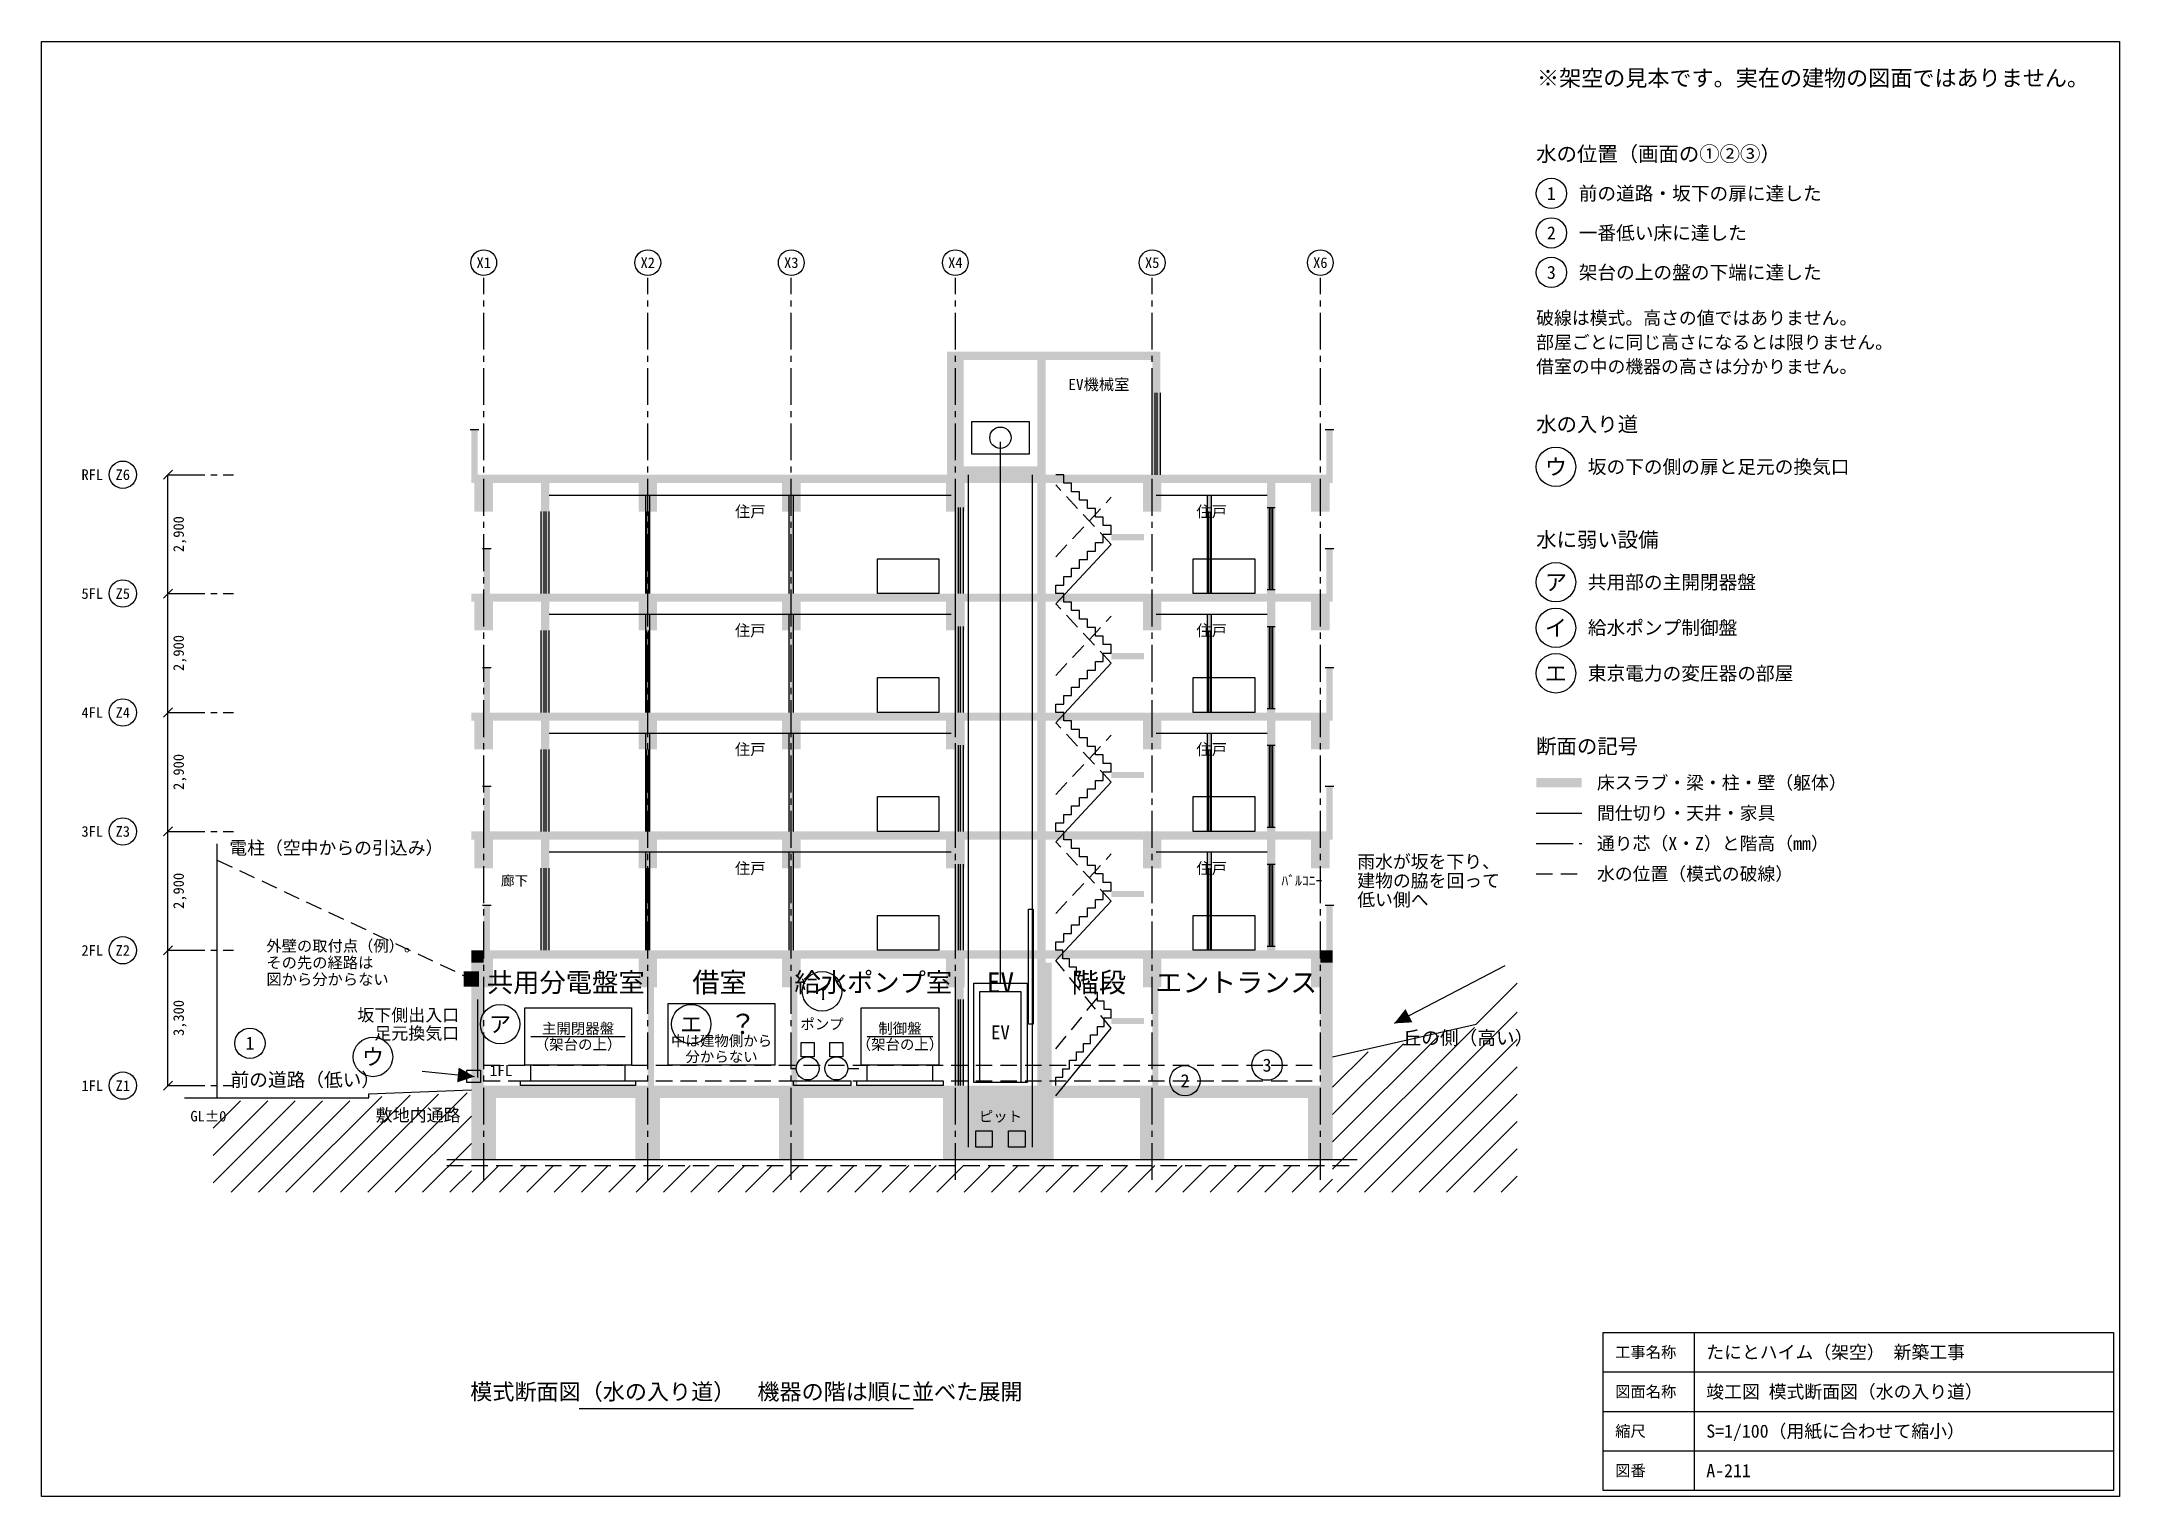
# Model space of a CAD drawing. Header units: millimetres. Extents: x 593 to 51259, y -36074 to -593.
import ezdxf
from ezdxf.enums import TextEntityAlignment as Align

# ---------------------------------------------------------------- set-up
doc = ezdxf.new("R2010")
doc.units = ezdxf.units.MM
doc.linetypes.add('CENTER', pattern=[1350, 900, -150, 150, -150])
doc.linetypes.add('DASHED', pattern=[600, 400, -200])
for name, color, linetype in [('図枠', 7, 'CONTINUOUS'), ('地盤', 8, 'CONTINUOUS'), ('壁', 7, 'CONTINUOUS'), ('寸法', 5, 'CONTINUOUS'), ('建具', 7, 'CONTINUOUS'), ('引込', 5, 'DASHED'), ('文字', 7, 'CONTINUOUS'), ('水の位置', 4, 'DASHED'), ('水の入り道', 4, 'CONTINUOUS'), ('破線', 8, 'DASHED'), ('細線', 8, 'CONTINUOUS'), ('設備', 8, 'CONTINUOUS'), ('通り芯', 1, 'CENTER'), ('道路', 8, 'CONTINUOUS'), ('階段EV', 8, 'CONTINUOUS')]:
    doc.layers.add(name, color=color, linetype=linetype)
doc.styles.add('JP', font='msgothic.ttc')

msp = doc.modelspace()

# ---------------------------------------------------------------- linework, layer by layer
at = {"layer": '図枠'}
for p, q in [((40888.89, -32074.07), (40888.89, -35925.93)), ((38666.67, -33037.04), (51111.11, -33037.04)), ((13703.7, -33925.93), (21851.85, -33925.93)), ((38666.67, -34000), (51111.11, -34000)), ((38666.67, -34962.96), (51111.11, -34962.96))]:
    msp.add_line(p, q, dxfattribs=at)
for points in [[(592.59, -592.59), (51259.26, -592.59), (51259.26, -36074.07), (592.59, -36074.07)], [(38666.67, -32074.07), (51111.11, -32074.07), (51111.11, -35925.93), (38666.67, -35925.93)]]:
    msp.add_lwpolyline(points, close=True, dxfattribs=at)
for centre, radius in [((11374.07, -5985.19), 314.81), ((15374.07, -5985.19), 314.81), ((18874.07, -5985.19), 314.81), ((22874.07, -5985.19), 314.81), ((27674.07, -5985.19), 314.81), ((31774.07, -5985.19), 314.81), ((37518.52, -10962.96), 481.48), ((2574.07, -11155.56), 333.33), ((37518.52, -13777.78), 481.48), ((2574.07, -14055.56), 333.33), ((37518.52, -14888.89), 481.48), ((37518.52, -16000), 481.48), ((2574.07, -16955.56), 333.33), ((2574.07, -19855.56), 333.33), ((2574.07, -22755.56), 333.33), ((19624.07, -23755.56), 481.48), ((11774.07, -24555.56), 481.48), ((16433.33, -24555.56), 481.48), ((8674.07, -25355.56), 481.48), ((2574.07, -26055.56), 333.33)]:
    msp.add_circle(centre, radius, dxfattribs=at)
msp.add_solid([(10888.89, -23270.37), (11259.26, -23270.37), (10888.89, -23640.74), (11259.26, -23640.74)], dxfattribs=at)
at = {"layer": '地盤'}
for p, q in [((32181.48, -28655.56), (36574.07, -24262.96)), ((32074.07, -28096.3), (35530.86, -24639.51)), ((32074.07, -27429.63), (34666.67, -24837.04)), ((32074.07, -26762.96), (33802.47, -25034.57)), ((32074.07, -26096.3), (32938.27, -25232.1)), ((32848.15, -28655.56), (36574.07, -24929.63)), ((33514.81, -28655.56), (36574.07, -25596.3)), ((6548.15, -28655.56), (8886.57, -26317.13)), ((7214.81, -28655.56), (9581.02, -26289.35)), ((7881.48, -28655.56), (10275.46, -26261.57)), ((8548.15, -28655.56), (10969.91, -26233.8)), ((34181.48, -28655.56), (36574.07, -26262.96)), ((4774.07, -27096.3), (5440.74, -26429.63)), ((4774.07, -27762.96), (6107.41, -26429.63)), ((4774.07, -28429.63), (6774.07, -26429.63)), ((5214.81, -28655.56), (7440.74, -26429.63)), ((5881.48, -28655.56), (8107.41, -26429.63)), ((9214.81, -28655.56), (11074.07, -26796.3)), ((34848.15, -28655.56), (36574.07, -26929.63)), ((9881.48, -28655.56), (11074.07, -27462.96)), ((35514.81, -28655.56), (36574.07, -27596.3)), ((10548.15, -28655.56), (11074.07, -28129.63)), ((11090.74, -28655.56), (11740.74, -28005.56)), ((11757.41, -28655.56), (12407.41, -28005.56)), ((12424.07, -28655.56), (13074.07, -28005.56)), ((13090.74, -28655.56), (13740.74, -28005.56)), ((13757.41, -28655.56), (14407.41, -28005.56)), ((14424.07, -28655.56), (15074.07, -28005.56)), ((15090.74, -28655.56), (15740.74, -28005.56)), ((15757.41, -28655.56), (16407.41, -28005.56)), ((16424.07, -28655.56), (17074.07, -28005.56)), ((17090.74, -28655.56), (17740.74, -28005.56)), ((17757.41, -28655.56), (18407.41, -28005.56)), ((18424.07, -28655.56), (19074.07, -28005.56)), ((19090.74, -28655.56), (19740.74, -28005.56)), ((19757.41, -28655.56), (20407.41, -28005.56)), ((20424.07, -28655.56), (21074.07, -28005.56)), ((21090.74, -28655.56), (21740.74, -28005.56)), ((21757.41, -28655.56), (22407.41, -28005.56)), ((22424.07, -28655.56), (23074.07, -28005.56)), ((23090.74, -28655.56), (23740.74, -28005.56)), ((23757.41, -28655.56), (24407.41, -28005.56)), ((24424.07, -28655.56), (25074.07, -28005.56)), ((25090.74, -28655.56), (25740.74, -28005.56)), ((25757.41, -28655.56), (26407.41, -28005.56)), ((26424.07, -28655.56), (27074.07, -28005.56)), ((27090.74, -28655.56), (27740.74, -28005.56)), ((27757.41, -28655.56), (28407.41, -28005.56)), ((28424.07, -28655.56), (29074.07, -28005.56)), ((29090.74, -28655.56), (29740.74, -28005.56)), ((29757.41, -28655.56), (30407.41, -28005.56)), ((30424.07, -28655.56), (31074.07, -28005.56)), ((31090.74, -28655.56), (31740.74, -28005.56)), ((31757.41, -28655.56), (32074.07, -28338.89)), ((36181.48, -28655.56), (36574.07, -28262.96))]:
    msp.add_line(p, q, dxfattribs=at)
at = {"layer": '壁'}
for points in [[(22674.07, -8155.56), (22874.07, -8155.56), (22674.07, -11155.56), (22874.07, -11155.56)], [(22674.07, -8155.56), (27874.07, -8155.56), (22674.07, -8355.56), (27874.07, -8355.56)], [(22874.07, -8355.56), (23074.07, -8355.56), (22874.07, -27555.56), (23074.07, -27555.56)], [(24874.07, -8355.56), (25074.07, -8355.56), (24874.07, -27555.56), (25074.07, -27555.56)], [(27674.07, -8155.56), (27874.07, -8155.56), (27674.07, -11155.56), (27874.07, -11155.56)], [(27674.07, -9155.56), (27874.07, -9155.56), (27674.07, -11155.56), (27874.07, -11155.56)], [(11074.07, -10055.56), (11224.07, -10055.56), (11074.07, -11155.56), (11224.07, -11155.56)], [(31924.07, -10055.56), (32074.07, -10055.56), (31924.07, -11155.56), (32074.07, -11155.56)], [(22874.07, -10955.56), (25074.07, -10955.56), (22874.07, -11155.56), (25074.07, -11155.56)], [(11074.07, -11155.56), (32074.07, -11155.56), (11074.07, -11355.56), (32074.07, -11355.56)], [(11149.07, -11355.56), (11599.07, -11355.56), (11149.07, -12055.56), (11599.07, -12055.56)], [(12774.07, -11355.56), (12974.07, -11355.56), (12774.07, -14055.56), (12974.07, -14055.56)], [(15149.07, -11355.56), (15599.07, -11355.56), (15149.07, -12055.56), (15599.07, -12055.56)], [(18649.07, -11355.56), (19099.07, -11355.56), (18649.07, -12055.56), (19099.07, -12055.56)], [(22649.07, -11355.56), (23099.07, -11355.56), (22649.07, -12055.56), (23099.07, -12055.56)], [(27449.07, -11355.56), (27899.07, -11355.56), (27449.07, -12055.56), (27899.07, -12055.56)], [(30474.07, -11355.56), (30674.07, -11355.56), (30474.07, -14055.56), (30674.07, -14055.56)], [(31549.07, -11355.56), (31999.07, -11355.56), (31549.07, -12055.56), (31999.07, -12055.56)], [(12774.07, -12055.56), (12974.07, -12055.56), (12774.07, -14055.56), (12974.07, -14055.56)], [(15324.07, -11655.56), (15424.07, -11655.56), (15324.07, -14055.56), (15424.07, -14055.56)], [(15324.07, -12055.56), (15424.07, -12055.56), (15324.07, -14055.56), (15424.07, -14055.56)], [(18824.07, -11655.56), (18924.07, -11655.56), (18824.07, -14055.56), (18924.07, -14055.56)], [(22874.07, -11955.56), (23074.07, -11955.56), (22874.07, -14055.56), (23074.07, -14055.56)], [(29024.07, -11655.56), (29124.07, -11655.56), (29024.07, -14055.56), (29124.07, -14055.56)], [(29024.07, -12055.56), (29124.07, -12055.56), (29024.07, -14055.56), (29124.07, -14055.56)], [(30474.07, -11955.56), (30674.07, -11955.56), (30474.07, -13955.56), (30674.07, -13955.56)], [(26674.07, -12605.56), (27474.07, -12605.56), (26674.07, -12755.56), (27474.07, -12755.56)], [(11374.07, -12955.56), (11524.07, -12955.56), (11374.07, -14055.56), (11524.07, -14055.56)], [(31924.07, -12955.56), (32074.07, -12955.56), (31924.07, -14055.56), (32074.07, -14055.56)], [(11074.07, -14055.56), (32074.07, -14055.56), (11074.07, -14255.56), (32074.07, -14255.56)], [(11149.07, -14255.56), (11599.07, -14255.56), (11149.07, -14955.56), (11599.07, -14955.56)], [(12774.07, -14255.56), (12974.07, -14255.56), (12774.07, -16955.56), (12974.07, -16955.56)], [(15149.07, -14255.56), (15599.07, -14255.56), (15149.07, -14955.56), (15599.07, -14955.56)], [(15324.07, -14555.56), (15424.07, -14555.56), (15324.07, -16955.56), (15424.07, -16955.56)], [(18649.07, -14255.56), (19099.07, -14255.56), (18649.07, -14955.56), (19099.07, -14955.56)], [(18824.07, -14555.56), (18924.07, -14555.56), (18824.07, -16955.56), (18924.07, -16955.56)], [(22649.07, -14255.56), (23099.07, -14255.56), (22649.07, -14955.56), (23099.07, -14955.56)], [(27449.07, -14255.56), (27899.07, -14255.56), (27449.07, -14955.56), (27899.07, -14955.56)], [(29024.07, -14555.56), (29124.07, -14555.56), (29024.07, -16955.56), (29124.07, -16955.56)], [(30474.07, -14255.56), (30674.07, -14255.56), (30474.07, -16955.56), (30674.07, -16955.56)], [(31549.07, -14255.56), (31999.07, -14255.56), (31549.07, -14955.56), (31999.07, -14955.56)], [(12774.07, -14955.56), (12974.07, -14955.56), (12774.07, -16955.56), (12974.07, -16955.56)], [(15324.07, -14955.56), (15424.07, -14955.56), (15324.07, -16955.56), (15424.07, -16955.56)], [(22874.07, -14855.56), (23074.07, -14855.56), (22874.07, -16955.56), (23074.07, -16955.56)], [(29024.07, -14955.56), (29124.07, -14955.56), (29024.07, -16955.56), (29124.07, -16955.56)], [(30474.07, -14855.56), (30674.07, -14855.56), (30474.07, -16855.56), (30674.07, -16855.56)], [(26674.07, -15505.56), (27474.07, -15505.56), (26674.07, -15655.56), (27474.07, -15655.56)], [(11374.07, -15855.56), (11524.07, -15855.56), (11374.07, -16955.56), (11524.07, -16955.56)], [(31924.07, -15855.56), (32074.07, -15855.56), (31924.07, -16955.56), (32074.07, -16955.56)], [(11074.07, -16955.56), (32074.07, -16955.56), (11074.07, -17155.56), (32074.07, -17155.56)], [(11149.07, -17155.56), (11599.07, -17155.56), (11149.07, -17855.56), (11599.07, -17855.56)], [(12774.07, -17155.56), (12974.07, -17155.56), (12774.07, -19855.56), (12974.07, -19855.56)], [(15149.07, -17155.56), (15599.07, -17155.56), (15149.07, -17855.56), (15599.07, -17855.56)], [(18649.07, -17155.56), (19099.07, -17155.56), (18649.07, -17855.56), (19099.07, -17855.56)], [(22649.07, -17155.56), (23099.07, -17155.56), (22649.07, -17855.56), (23099.07, -17855.56)], [(27449.07, -17155.56), (27899.07, -17155.56), (27449.07, -17855.56), (27899.07, -17855.56)], [(30474.07, -17155.56), (30674.07, -17155.56), (30474.07, -19855.56), (30674.07, -19855.56)], [(31549.07, -17155.56), (31999.07, -17155.56), (31549.07, -17855.56), (31999.07, -17855.56)], [(15324.07, -17455.56), (15424.07, -17455.56), (15324.07, -19855.56), (15424.07, -19855.56)], [(18824.07, -17455.56), (18924.07, -17455.56), (18824.07, -19855.56), (18924.07, -19855.56)], [(29024.07, -17455.56), (29124.07, -17455.56), (29024.07, -19855.56), (29124.07, -19855.56)], [(12774.07, -17855.56), (12974.07, -17855.56), (12774.07, -19855.56), (12974.07, -19855.56)], [(15324.07, -17855.56), (15424.07, -17855.56), (15324.07, -19855.56), (15424.07, -19855.56)], [(22874.07, -17755.56), (23074.07, -17755.56), (22874.07, -19855.56), (23074.07, -19855.56)], [(29024.07, -17855.56), (29124.07, -17855.56), (29024.07, -19855.56), (29124.07, -19855.56)], [(30474.07, -17755.56), (30674.07, -17755.56), (30474.07, -19755.56), (30674.07, -19755.56)], [(26674.07, -18405.56), (27474.07, -18405.56), (26674.07, -18555.56), (27474.07, -18555.56)], [(37037.04, -18555.56), (38148.15, -18555.56), (37037.04, -18777.78), (38148.15, -18777.78)], [(11374.07, -18755.56), (11524.07, -18755.56), (11374.07, -19855.56), (11524.07, -19855.56)], [(31924.07, -18755.56), (32074.07, -18755.56), (31924.07, -19855.56), (32074.07, -19855.56)], [(11074.07, -19855.56), (32074.07, -19855.56), (11074.07, -20055.56), (32074.07, -20055.56)], [(11149.07, -20055.56), (11599.07, -20055.56), (11149.07, -20755.56), (11599.07, -20755.56)], [(12774.07, -20055.56), (12974.07, -20055.56), (12774.07, -22755.56), (12974.07, -22755.56)], [(15149.07, -20055.56), (15599.07, -20055.56), (15149.07, -20755.56), (15599.07, -20755.56)], [(18649.07, -20055.56), (19099.07, -20055.56), (18649.07, -20755.56), (19099.07, -20755.56)], [(22649.07, -20055.56), (23099.07, -20055.56), (22649.07, -20755.56), (23099.07, -20755.56)], [(27449.07, -20055.56), (27899.07, -20055.56), (27449.07, -20755.56), (27899.07, -20755.56)], [(30474.07, -20055.56), (30674.07, -20055.56), (30474.07, -22755.56), (30674.07, -22755.56)], [(31549.07, -20055.56), (31999.07, -20055.56), (31549.07, -20755.56), (31999.07, -20755.56)], [(12774.07, -20755.56), (12974.07, -20755.56), (12774.07, -22755.56), (12974.07, -22755.56)], [(15324.07, -20355.56), (15424.07, -20355.56), (15324.07, -22755.56), (15424.07, -22755.56)], [(15324.07, -20755.56), (15424.07, -20755.56), (15324.07, -22755.56), (15424.07, -22755.56)], [(18824.07, -20355.56), (18924.07, -20355.56), (18824.07, -22755.56), (18924.07, -22755.56)], [(22874.07, -20655.56), (23074.07, -20655.56), (22874.07, -22755.56), (23074.07, -22755.56)], [(29024.07, -20355.56), (29124.07, -20355.56), (29024.07, -22755.56), (29124.07, -22755.56)], [(29024.07, -20755.56), (29124.07, -20755.56), (29024.07, -22755.56), (29124.07, -22755.56)], [(30474.07, -20655.56), (30674.07, -20655.56), (30474.07, -22655.56), (30674.07, -22655.56)], [(11374.07, -21655.56), (11524.07, -21655.56), (11374.07, -22755.56), (11524.07, -22755.56)], [(26674.07, -21305.56), (27474.07, -21305.56), (26674.07, -21455.56), (27474.07, -21455.56)], [(31924.07, -21655.56), (32074.07, -21655.56), (31924.07, -22755.56), (32074.07, -22755.56)], [(11074.07, -22755.56), (11374.07, -22755.56), (11074.07, -26055.56), (11374.07, -26055.56)], [(11074.07, -22755.56), (11374.07, -22755.56), (11074.07, -23055.56), (11374.07, -23055.56)], [(11074.07, -22755.56), (32074.07, -22755.56), (11074.07, -22955.56), (32074.07, -22955.56)], [(31774.07, -22755.56), (32074.07, -22755.56), (31774.07, -26055.56), (32074.07, -26055.56)], [(31774.07, -22755.56), (32074.07, -22755.56), (31774.07, -23055.56), (32074.07, -23055.56)], [(11149.07, -22955.56), (11599.07, -22955.56), (11149.07, -23655.56), (11599.07, -23655.56)], [(15149.07, -22955.56), (15599.07, -22955.56), (15149.07, -23655.56), (15599.07, -23655.56)], [(15374.07, -23055.56), (15524.07, -23055.56), (15374.07, -26055.56), (15524.07, -26055.56)], [(18649.07, -22955.56), (19099.07, -22955.56), (18649.07, -23655.56), (19099.07, -23655.56)], [(18874.07, -23055.56), (19024.07, -23055.56), (18874.07, -26055.56), (19024.07, -26055.56)], [(22649.07, -22955.56), (23099.07, -22955.56), (22649.07, -23655.56), (23099.07, -23655.56)], [(22874.07, -23055.56), (23024.07, -23055.56), (22874.07, -26055.56), (23024.07, -26055.56)], [(25074.07, -23055.56), (25224.07, -23055.56), (25074.07, -26055.56), (25224.07, -26055.56)], [(27449.07, -22955.56), (27899.07, -22955.56), (27449.07, -23655.56), (27899.07, -23655.56)], [(27674.07, -23055.56), (27824.07, -23055.56), (27674.07, -26055.56), (27824.07, -26055.56)], [(31549.07, -22955.56), (31999.07, -22955.56), (31549.07, -23655.56), (31999.07, -23655.56)], [(11074.07, -23955.56), (11374.07, -23955.56), (11074.07, -26055.56), (11374.07, -26055.56)], [(22874.07, -23955.56), (23074.07, -23955.56), (22874.07, -26055.56), (23074.07, -26055.56)], [(26674.07, -24405.56), (27474.07, -24405.56), (26674.07, -24555.56), (27474.07, -24555.56)], [(11074.07, -26055.56), (32074.07, -26055.56), (11074.07, -26355.56), (32074.07, -26355.56)], [(11074.07, -26055.56), (11374.07, -26055.56), (11074.07, -27855.56), (11374.07, -27855.56)], [(22674.07, -26055.56), (22874.07, -26055.56), (22674.07, -27855.56), (22874.07, -27855.56)], [(22874.07, -26055.56), (25074.07, -26055.56), (22874.07, -27555.56), (25074.07, -27555.56)], [(25074.07, -26055.56), (25274.07, -26055.56), (25074.07, -27855.56), (25274.07, -27855.56)], [(31774.07, -26055.56), (32074.07, -26055.56), (31774.07, -27855.56), (32074.07, -27855.56)], [(11074.07, -26355.56), (11674.07, -26355.56), (11074.07, -27855.56), (11674.07, -27855.56)], [(15074.07, -26355.56), (15674.07, -26355.56), (15074.07, -27855.56), (15674.07, -27855.56)], [(18574.07, -26355.56), (19174.07, -26355.56), (18574.07, -27855.56), (19174.07, -27855.56)], [(22574.07, -26355.56), (23174.07, -26355.56), (22574.07, -27855.56), (23174.07, -27855.56)], [(27374.07, -26355.56), (27974.07, -26355.56), (27374.07, -27855.56), (27974.07, -27855.56)], [(31474.07, -26355.56), (32074.07, -26355.56), (31474.07, -27855.56), (32074.07, -27855.56)], [(22874.07, -27555.56), (25074.07, -27555.56), (22874.07, -27855.56), (25074.07, -27855.56)]]:
    msp.add_solid(points, dxfattribs=at)
at = {"layer": '寸法'}
for p, q in [((3562.96, -11266.67), (3785.19, -11044.44)), ((3674.07, -26055.56), (3674.07, -11155.56)), ((3562.96, -14166.67), (3785.19, -13944.44)), ((3562.96, -14166.67), (3785.19, -13944.44)), ((3562.96, -17066.67), (3785.19, -16844.44)), ((3562.96, -17066.67), (3785.19, -16844.44)), ((3562.96, -19966.67), (3785.19, -19744.44)), ((3562.96, -19966.67), (3785.19, -19744.44)), ((3562.96, -22866.67), (3785.19, -22644.44)), ((3562.96, -22866.67), (3785.19, -22644.44)), ((3562.96, -26166.67), (3785.19, -25944.44))]:
    msp.add_line(p, q, dxfattribs=at)
at = {"layer": '建具'}
for p, q in [((27749.07, -11155.56), (27749.07, -9155.56)), ((27799.07, -11155.56), (27799.07, -9155.56)), ((11044.07, -10055.56), (11254.07, -10055.56)), ((31894.07, -10055.56), (32104.07, -10055.56)), ((12849.07, -14055.56), (12849.07, -12055.56)), ((12899.07, -14055.56), (12899.07, -12055.56)), ((15349.07, -14055.56), (15349.07, -12055.56)), ((15399.07, -14055.56), (15399.07, -12055.56)), ((22949.07, -14055.56), (22949.07, -11955.56)), ((22999.07, -14055.56), (22999.07, -11955.56)), ((29049.07, -14055.56), (29049.07, -12055.56)), ((29099.07, -14055.56), (29099.07, -12055.56)), ((30574.07, -13955.56), (30574.07, -11955.56)), ((11344.07, -12955.56), (11554.07, -12955.56)), ((31894.07, -12955.56), (32104.07, -12955.56)), ((12849.07, -16955.56), (12849.07, -14955.56)), ((12899.07, -16955.56), (12899.07, -14955.56)), ((15349.07, -16955.56), (15349.07, -14955.56)), ((15399.07, -16955.56), (15399.07, -14955.56)), ((22949.07, -16955.56), (22949.07, -14855.56)), ((22999.07, -16955.56), (22999.07, -14855.56)), ((29049.07, -16955.56), (29049.07, -14955.56)), ((29099.07, -16955.56), (29099.07, -14955.56)), ((30574.07, -16855.56), (30574.07, -14855.56)), ((11344.07, -15855.56), (11554.07, -15855.56)), ((31894.07, -15855.56), (32104.07, -15855.56)), ((12849.07, -19855.56), (12849.07, -17855.56)), ((12899.07, -19855.56), (12899.07, -17855.56)), ((15349.07, -19855.56), (15349.07, -17855.56)), ((15399.07, -19855.56), (15399.07, -17855.56)), ((22949.07, -19855.56), (22949.07, -17755.56)), ((22999.07, -19855.56), (22999.07, -17755.56)), ((29049.07, -19855.56), (29049.07, -17855.56)), ((29099.07, -19855.56), (29099.07, -17855.56)), ((30574.07, -19755.56), (30574.07, -17755.56)), ((11344.07, -18755.56), (11554.07, -18755.56)), ((31894.07, -18755.56), (32104.07, -18755.56)), ((12849.07, -22755.56), (12849.07, -20755.56)), ((12899.07, -22755.56), (12899.07, -20755.56)), ((15349.07, -22755.56), (15349.07, -20755.56)), ((15399.07, -22755.56), (15399.07, -20755.56)), ((22949.07, -22755.56), (22949.07, -20655.56)), ((22999.07, -22755.56), (22999.07, -20655.56)), ((29049.07, -22755.56), (29049.07, -20755.56)), ((29099.07, -22755.56), (29099.07, -20755.56)), ((30574.07, -22655.56), (30574.07, -20655.56)), ((11344.07, -21655.56), (11554.07, -21655.56)), ((31894.07, -21655.56), (32104.07, -21655.56)), ((11224.07, -23955.56), (11224.07, -25855.56)), ((22949.07, -26055.56), (22949.07, -23955.56)), ((22999.07, -26055.56), (22999.07, -23955.56))]:
    msp.add_line(p, q, dxfattribs=at)
at = {"layer": '引込'}
msp.add_line((4874.07, -20555.56), (11074.07, -23455.56), dxfattribs=at)
at = {"layer": '水の位置'}
for p, q in [((37037.04, -20888.89), (38148.15, -20888.89)), ((11374.07, -25555.56), (31774.07, -25555.56)), ((11374.07, -25935.56), (31774.07, -25935.56))]:
    msp.add_line(p, q, dxfattribs=at)
at = {"layer": '水の入り道'}
for p, q in [((36274.07, -23137.04), (33574.07, -24537.04)), ((9874.07, -25705.56), (11148.15, -25835.56))]:
    msp.add_line(p, q, dxfattribs=at)
for centre in [(37407.41, -4296.3), (37407.41, -5259.26), (37407.41, -6222.22), (5674.07, -25022.22), (30474.07, -25555.56), (28474.07, -25935.56)]:
    msp.add_circle(centre, 370.37, dxfattribs=at)
for points in [[(33574.07, -24537.04), (33850.92, -24189.35), (34017.76, -24511.12)], [(11148.15, -25835.56), (10726.03, -25974.65), (10762.82, -25614.07)]]:
    msp.add_solid(points, dxfattribs=at)
at = {"layer": '破線'}
for p, q in [((26674.07, -12855.56), (25324.07, -11405.56)), ((25324.07, -13155.56), (26674.07, -11705.56)), ((26674.07, -15755.56), (25324.07, -14305.56)), ((25324.07, -16055.56), (26674.07, -14605.56)), ((26674.07, -18655.56), (25324.07, -17205.56)), ((25324.07, -18955.56), (26674.07, -17505.56)), ((26674.07, -21555.56), (25324.07, -20105.56)), ((25324.07, -21855.56), (26674.07, -20405.56)), ((26674.07, -24655.56), (25324.07, -23005.56)), ((25324.07, -25155.56), (26674.07, -23505.56)), ((10474.07, -28005.56), (32674.07, -28005.56))]:
    msp.add_line(p, q, dxfattribs=at)
for points in [[(26674.07, -12605.56), (26674.07, -12398.41), (26481.22, -12398.41), (26481.22, -12398.41), (26481.22, -12191.27), (26288.36, -12191.27), (26288.36, -12191.27), (26288.36, -11984.13), (26095.5, -11984.13), (26095.5, -11984.13), (26095.5, -11776.98), (25902.65, -11776.98), (25902.65, -11776.98), (25902.65, -11569.84), (25709.79, -11569.84), (25709.79, -11569.84), (25709.79, -11362.7), (25516.93, -11362.7), (25516.93, -11362.7), (25516.93, -11155.56), (25324.07, -11155.56)], [(26674.07, -15505.56), (26674.07, -15298.41), (26481.22, -15298.41), (26481.22, -15298.41), (26481.22, -15091.27), (26288.36, -15091.27), (26288.36, -15091.27), (26288.36, -14884.13), (26095.5, -14884.13), (26095.5, -14884.13), (26095.5, -14676.98), (25902.65, -14676.98), (25902.65, -14676.98), (25902.65, -14469.84), (25709.79, -14469.84), (25709.79, -14469.84), (25709.79, -14262.7), (25516.93, -14262.7), (25516.93, -14262.7), (25516.93, -14055.56), (25324.07, -14055.56)], [(26674.07, -18405.56), (26674.07, -18198.41), (26481.22, -18198.41), (26481.22, -18198.41), (26481.22, -17991.27), (26288.36, -17991.27), (26288.36, -17991.27), (26288.36, -17784.13), (26095.5, -17784.13), (26095.5, -17784.13), (26095.5, -17576.98), (25902.65, -17576.98), (25902.65, -17576.98), (25902.65, -17369.84), (25709.79, -17369.84), (25709.79, -17369.84), (25709.79, -17162.7), (25516.93, -17162.7), (25516.93, -17162.7), (25516.93, -16955.56), (25324.07, -16955.56)], [(26674.07, -21305.56), (26674.07, -21098.41), (26481.22, -21098.41), (26481.22, -21098.41), (26481.22, -20891.27), (26288.36, -20891.27), (26288.36, -20891.27), (26288.36, -20684.13), (26095.5, -20684.13), (26095.5, -20684.13), (26095.5, -20476.98), (25902.65, -20476.98), (25902.65, -20476.98), (25902.65, -20269.84), (25709.79, -20269.84), (25709.79, -20269.84), (25709.79, -20062.7), (25516.93, -20062.7), (25516.93, -20062.7), (25516.93, -19855.56), (25324.07, -19855.56)], [(26674.07, -24405.56), (26674.07, -24199.31), (26505.32, -24199.31), (26505.32, -24199.31), (26505.32, -23993.06), (26336.57, -23993.06), (26336.57, -23993.06), (26336.57, -23786.81), (26167.82, -23786.81), (26167.82, -23786.81), (26167.82, -23580.56), (25999.07, -23580.56), (25999.07, -23580.56), (25999.07, -23374.31), (25830.32, -23374.31), (25830.32, -23374.31), (25830.32, -23168.06), (25661.57, -23168.06), (25661.57, -23168.06), (25661.57, -22961.81), (25492.82, -22961.81), (25492.82, -22961.81), (25492.82, -22755.56), (25324.07, -22755.56)]]:
    msp.add_lwpolyline(points, dxfattribs=at)
at = {"layer": '細線'}
for p, q in [((27674.07, -11155.56), (27674.07, -9155.56)), ((27874.07, -11155.56), (27874.07, -9155.56)), ((23974.07, -23555.56), (23974.07, -10355.56)), ((23194.07, -27555.56), (23194.07, -11155.56)), ((24754.07, -27555.56), (24754.07, -11155.56)), ((12774.07, -14055.56), (12774.07, -12055.56)), ((12974.07, -11655.56), (22774.07, -11655.56)), ((12974.07, -14055.56), (12974.07, -12055.56)), ((15324.07, -14055.56), (15324.07, -11655.56)), ((15324.07, -14055.56), (15324.07, -12055.56)), ((15424.07, -14055.56), (15424.07, -11655.56)), ((15424.07, -14055.56), (15424.07, -12055.56)), ((18824.07, -14055.56), (18824.07, -11655.56)), ((18924.07, -14055.56), (18924.07, -11655.56)), ((22874.07, -14055.56), (22874.07, -11955.56)), ((23074.07, -14055.56), (23074.07, -11955.56)), ((27774.07, -11655.56), (30474.07, -11655.56)), ((29024.07, -14055.56), (29024.07, -11655.56)), ((29024.07, -14055.56), (29024.07, -12055.56)), ((29124.07, -14055.56), (29124.07, -11655.56)), ((29124.07, -14055.56), (29124.07, -12055.56)), ((30474.07, -11955.56), (30674.07, -11955.56)), ((30534.07, -13955.56), (30534.07, -11955.56)), ((30614.07, -13955.56), (30614.07, -11955.56)), ((30474.07, -13955.56), (30674.07, -13955.56)), ((12974.07, -14555.56), (22774.07, -14555.56)), ((15324.07, -16955.56), (15324.07, -14555.56)), ((15424.07, -16955.56), (15424.07, -14555.56)), ((18824.07, -16955.56), (18824.07, -14555.56)), ((18924.07, -16955.56), (18924.07, -14555.56)), ((27774.07, -14555.56), (30474.07, -14555.56)), ((29024.07, -16955.56), (29024.07, -14555.56)), ((29124.07, -16955.56), (29124.07, -14555.56)), ((12774.07, -16955.56), (12774.07, -14955.56)), ((12974.07, -16955.56), (12974.07, -14955.56)), ((15324.07, -16955.56), (15324.07, -14955.56)), ((15424.07, -16955.56), (15424.07, -14955.56)), ((22874.07, -16955.56), (22874.07, -14855.56)), ((23074.07, -16955.56), (23074.07, -14855.56)), ((29024.07, -16955.56), (29024.07, -14955.56)), ((29124.07, -16955.56), (29124.07, -14955.56)), ((30474.07, -14855.56), (30674.07, -14855.56)), ((30534.07, -16855.56), (30534.07, -14855.56)), ((30614.07, -16855.56), (30614.07, -14855.56)), ((30474.07, -16855.56), (30674.07, -16855.56)), ((12974.07, -17455.56), (22774.07, -17455.56)), ((15324.07, -19855.56), (15324.07, -17455.56)), ((15424.07, -19855.56), (15424.07, -17455.56)), ((18824.07, -19855.56), (18824.07, -17455.56)), ((18924.07, -19855.56), (18924.07, -17455.56)), ((27774.07, -17455.56), (30474.07, -17455.56)), ((29024.07, -19855.56), (29024.07, -17455.56)), ((29124.07, -19855.56), (29124.07, -17455.56)), ((12774.07, -19855.56), (12774.07, -17855.56)), ((12974.07, -19855.56), (12974.07, -17855.56)), ((15324.07, -19855.56), (15324.07, -17855.56)), ((15424.07, -19855.56), (15424.07, -17855.56)), ((22874.07, -19855.56), (22874.07, -17755.56)), ((23074.07, -19855.56), (23074.07, -17755.56)), ((29024.07, -19855.56), (29024.07, -17855.56)), ((29124.07, -19855.56), (29124.07, -17855.56)), ((30474.07, -17755.56), (30674.07, -17755.56)), ((30534.07, -19755.56), (30534.07, -17755.56)), ((30614.07, -19755.56), (30614.07, -17755.56)), ((30474.07, -19755.56), (30674.07, -19755.56)), ((37037.04, -19407.41), (38148.15, -19407.41)), ((12774.07, -22755.56), (12774.07, -20755.56)), ((12974.07, -20355.56), (22774.07, -20355.56)), ((12974.07, -22755.56), (12974.07, -20755.56)), ((15324.07, -22755.56), (15324.07, -20355.56)), ((15324.07, -22755.56), (15324.07, -20755.56)), ((15424.07, -22755.56), (15424.07, -20355.56)), ((15424.07, -22755.56), (15424.07, -20755.56)), ((18824.07, -22755.56), (18824.07, -20355.56)), ((18924.07, -22755.56), (18924.07, -20355.56)), ((22874.07, -22755.56), (22874.07, -20655.56)), ((23074.07, -22755.56), (23074.07, -20655.56)), ((27774.07, -20355.56), (30474.07, -20355.56)), ((29024.07, -22755.56), (29024.07, -20355.56)), ((29024.07, -22755.56), (29024.07, -20755.56)), ((29124.07, -22755.56), (29124.07, -20355.56)), ((29124.07, -22755.56), (29124.07, -20755.56)), ((30474.07, -20655.56), (30674.07, -20655.56)), ((30534.07, -22655.56), (30534.07, -20655.56)), ((30614.07, -22655.56), (30614.07, -20655.56)), ((30474.07, -22655.56), (30674.07, -22655.56)), ((22874.07, -26055.56), (22874.07, -23955.56)), ((23074.07, -26055.56), (23074.07, -23955.56)), ((12524.07, -24855.56), (14824.07, -24855.56)), ((20724.07, -24855.56), (22324.07, -24855.56)), ((18874.07, -25635.56), (18994.07, -25635.56)), ((20254.07, -25635.56), (20524.07, -25635.56)), ((10474.07, -27855.56), (32674.07, -27855.56))]:
    msp.add_line(p, q, dxfattribs=at)
for points in [[(20974.07, -13205.56), (22474.07, -13205.56), (22474.07, -14055.56), (20974.07, -14055.56)], [(28674.07, -13205.56), (30174.07, -13205.56), (30174.07, -14055.56), (28674.07, -14055.56)], [(20974.07, -16105.56), (22474.07, -16105.56), (22474.07, -16955.56), (20974.07, -16955.56)], [(28674.07, -16105.56), (30174.07, -16105.56), (30174.07, -16955.56), (28674.07, -16955.56)], [(20974.07, -19005.56), (22474.07, -19005.56), (22474.07, -19855.56), (20974.07, -19855.56)], [(28674.07, -19005.56), (30174.07, -19005.56), (30174.07, -19855.56), (28674.07, -19855.56)], [(24654.07, -21755.56), (24774.07, -21755.56), (24774.07, -24555.56), (24654.07, -24555.56)], [(20974.07, -21905.56), (22474.07, -21905.56), (22474.07, -22755.56), (20974.07, -22755.56)], [(28674.07, -21905.56), (30174.07, -21905.56), (30174.07, -22755.56), (28674.07, -22755.56)], [(23474.07, -23755.56), (24474.07, -23755.56), (24474.07, -25975.56), (23474.07, -25975.56)], [(19114.07, -25005.56), (19434.07, -25005.56), (19434.07, -25355.56), (19114.07, -25355.56)], [(19814.07, -25005.56), (20134.07, -25005.56), (20134.07, -25355.56), (19814.07, -25355.56)]]:
    msp.add_lwpolyline(points, close=True, dxfattribs=at)
at = {"layer": '設備'}
for p, q in [((4874.07, -26355.56), (4874.07, -20155.56)), ((12524.07, -25935.56), (12524.07, -25555.56)), ((14824.07, -25935.56), (14824.07, -25555.56)), ((20724.07, -25935.56), (20724.07, -25555.56)), ((22324.07, -25935.56), (22324.07, -25555.56))]:
    msp.add_line(p, q, dxfattribs=at)
for points in [[(23274.07, -9855.56), (24674.07, -9855.56), (24674.07, -10655.56), (23274.07, -10655.56)], [(23324.07, -23555.56), (24624.07, -23555.56), (24624.07, -25975.56), (23324.07, -25975.56)], [(12374.07, -24155.56), (14974.07, -24155.56), (14974.07, -25555.56), (12374.07, -25555.56)], [(15874.07, -24055.56), (18474.07, -24055.56), (18474.07, -25555.56), (15874.07, -25555.56)], [(20574.07, -24155.56), (22474.07, -24155.56), (22474.07, -25555.56), (20574.07, -25555.56)], [(10962.96, -25679.26), (11296.3, -25679.26), (11296.3, -25975.56), (10962.96, -25975.56)], [(12274.07, -25935.56), (15074.07, -25935.56), (15074.07, -26055.56), (12274.07, -26055.56)], [(18924.07, -25935.56), (20324.07, -25935.56), (20324.07, -26055.56), (18924.07, -26055.56)], [(20474.07, -25935.56), (22574.07, -25935.56), (22574.07, -26055.56), (20474.07, -26055.56)], [(23374.07, -27155.56), (23774.07, -27155.56), (23774.07, -27555.56), (23374.07, -27555.56)], [(24174.07, -27155.56), (24574.07, -27155.56), (24574.07, -27555.56), (24174.07, -27555.56)]]:
    msp.add_lwpolyline(points, close=True, dxfattribs=at)
for centre, radius in [((23974.07, -10255.56), 260), ((19274.07, -25635.56), 280), ((19974.07, -25635.56), 280)]:
    msp.add_circle(centre, radius, dxfattribs=at)
at = {"layer": '通り芯'}
for p, q in [((11374.07, -28355.56), (11374.07, -6355.56)), ((15374.07, -28355.56), (15374.07, -6355.56)), ((18874.07, -28355.56), (18874.07, -6355.56)), ((22874.07, -28355.56), (22874.07, -6355.56)), ((27674.07, -28355.56), (27674.07, -6355.56)), ((31774.07, -28355.56), (31774.07, -6355.56)), ((3674.07, -11155.56), (5274.07, -11155.56)), ((3674.07, -14055.56), (5274.07, -14055.56)), ((3674.07, -16955.56), (5274.07, -16955.56)), ((3674.07, -19855.56), (5274.07, -19855.56)), ((37037.04, -20148.15), (38148.15, -20148.15)), ((3674.07, -22755.56), (5274.07, -22755.56)), ((3674.07, -26055.56), (5274.07, -26055.56))]:
    msp.add_line(p, q, dxfattribs=at)
at = {"layer": '道路'}
for p, q in [((35574.07, -24555.56), (36574.07, -23555.56)), ((32074.07, -25355.56), (35574.07, -24555.56)), ((8574.07, -26255.56), (11074.07, -26155.56)), ((8574.07, -26355.56), (8574.07, -26255.56)), ((4074.07, -26355.56), (8574.07, -26355.56))]:
    msp.add_line(p, q, dxfattribs=at)
at = {"layer": '階段EV'}
for p, q in [((25324.07, -14305.56), (26674.07, -12855.56)), ((25324.07, -17205.56), (26674.07, -15755.56)), ((25324.07, -20105.56), (26674.07, -18655.56)), ((25324.07, -23005.56), (26674.07, -21555.56)), ((25324.07, -26305.56), (26674.07, -24655.56))]:
    msp.add_line(p, q, dxfattribs=at)
for points in [[(25324.07, -14055.56), (25324.07, -13848.41), (25516.93, -13848.41), (25516.93, -13848.41), (25516.93, -13641.27), (25709.79, -13641.27), (25709.79, -13641.27), (25709.79, -13434.13), (25902.65, -13434.13), (25902.65, -13434.13), (25902.65, -13226.98), (26095.5, -13226.98), (26095.5, -13226.98), (26095.5, -13019.84), (26288.36, -13019.84), (26288.36, -13019.84), (26288.36, -12812.7), (26481.22, -12812.7), (26481.22, -12812.7), (26481.22, -12605.56), (26674.07, -12605.56)], [(25324.07, -16955.56), (25324.07, -16748.41), (25516.93, -16748.41), (25516.93, -16748.41), (25516.93, -16541.27), (25709.79, -16541.27), (25709.79, -16541.27), (25709.79, -16334.13), (25902.65, -16334.13), (25902.65, -16334.13), (25902.65, -16126.98), (26095.5, -16126.98), (26095.5, -16126.98), (26095.5, -15919.84), (26288.36, -15919.84), (26288.36, -15919.84), (26288.36, -15712.7), (26481.22, -15712.7), (26481.22, -15712.7), (26481.22, -15505.56), (26674.07, -15505.56)], [(25324.07, -19855.56), (25324.07, -19648.41), (25516.93, -19648.41), (25516.93, -19648.41), (25516.93, -19441.27), (25709.79, -19441.27), (25709.79, -19441.27), (25709.79, -19234.13), (25902.65, -19234.13), (25902.65, -19234.13), (25902.65, -19026.98), (26095.5, -19026.98), (26095.5, -19026.98), (26095.5, -18819.84), (26288.36, -18819.84), (26288.36, -18819.84), (26288.36, -18612.7), (26481.22, -18612.7), (26481.22, -18612.7), (26481.22, -18405.56), (26674.07, -18405.56)], [(25324.07, -22755.56), (25324.07, -22548.41), (25516.93, -22548.41), (25516.93, -22548.41), (25516.93, -22341.27), (25709.79, -22341.27), (25709.79, -22341.27), (25709.79, -22134.13), (25902.65, -22134.13), (25902.65, -22134.13), (25902.65, -21926.98), (26095.5, -21926.98), (26095.5, -21926.98), (26095.5, -21719.84), (26288.36, -21719.84), (26288.36, -21719.84), (26288.36, -21512.7), (26481.22, -21512.7), (26481.22, -21512.7), (26481.22, -21305.56), (26674.07, -21305.56)], [(25324.07, -26055.56), (25324.07, -25849.31), (25492.82, -25849.31), (25492.82, -25849.31), (25492.82, -25643.06), (25661.57, -25643.06), (25661.57, -25643.06), (25661.57, -25436.81), (25830.32, -25436.81), (25830.32, -25436.81), (25830.32, -25230.56), (25999.07, -25230.56), (25999.07, -25230.56), (25999.07, -25024.31), (26167.82, -25024.31), (26167.82, -25024.31), (26167.82, -24818.06), (26336.57, -24818.06), (26336.57, -24818.06), (26336.57, -24611.81), (26505.32, -24611.81), (26505.32, -24611.81), (26505.32, -24405.56), (26674.07, -24405.56)]]:
    msp.add_lwpolyline(points, dxfattribs=at)

# ---------------------------------------------------------------- texts
at = {"layer": '寸法', "style": 'JP'}
for s, height, p in [('RFL', 258.1, (2092.59, -11155.56)), ('5FL', 258.1, (2092.59, -14055.56)), ('4FL', 258.1, (2092.59, -16955.56)), ('3FL', 258.1, (2092.59, -19855.56)), ('2FL', 258.1, (2092.59, -22755.56)), ('坂下側出入口', 303.7, (10777.78, -24333.33)), ('足元換気口', 303.7, (10777.78, -24777.78)), ('1FL', 258.1, (2092.59, -26055.56))]:
    msp.add_text(s, height=height, dxfattribs=at).set_placement(p, align=Align.MIDDLE_RIGHT)
for s, p in [('2,900', (3933.33, -12605.56)), ('2,900', (3933.33, -15505.56)), ('2,900', (3933.33, -18405.56)), ('2,900', (3933.33, -21305.56)), ('3,300', (3933.33, -24405.56))]:
    msp.add_text(s, height=258.1, rotation=90, dxfattribs=at).set_placement(p, align=Align.MIDDLE_CENTER)
for s, height, p in [('電柱（空中からの引込み）', 318.9, (5170.37, -20255.56)), ('雨水が坂を下り、', 318.9, (32674.07, -20592.59)), ('建物の脇を回って', 318.9, (32674.07, -21055.56)), ('低い側へ', 318.9, (32674.07, -21518.52)), ('外壁の取付点（例）。', 273.3, (6074.07, -22648.15)), ('図から分からない', 273.3, (6074.07, -23462.96)), ('その先の経路は', 273.3, (6074.07, -23055.56)), ('1FL', 273.3, (11518.52, -25685.19)), ('GL±0', 258.1, (4222.22, -26800))]:
    msp.add_text(s, height=height, dxfattribs=at).set_placement(p, align=Align.MIDDLE_LEFT)
at = {"layer": '文字', "style": 'JP'}
msp.add_text('※架空の見本です。実在の建物の図面ではありません。', height=394.8, dxfattribs=at).set_placement((50518.52, -1481.48), align=Align.MIDDLE_RIGHT)
for s, height, p in [('水の位置（画面の①②③）', 364.4, (37037.04, -3333.33)), ('前の道路・坂下の扉に達した', 334.1, (38074.07, -4296.3)), ('一番低い床に達した', 334.1, (38074.07, -5259.26)), ('架台の上の盤の下端に達した', 334.1, (38074.07, -6222.22)), ('破線は模式。高さの値ではありません。', 318.9, (37037.04, -7333.33)), ('部屋ごとに同じ高さになるとは限りません。', 318.9, (37037.04, -7925.93)), ('借室の中の機器の高さは分かりません。', 318.9, (37037.04, -8518.52)), ('水の入り道', 364.4, (37037.04, -9925.93)), ('坂の下の側の扉と足元の換気口', 334.1, (38296.3, -10962.96)), ('水に弱い設備', 364.4, (37037.04, -12740.74)), ('共用部の主開閉器盤', 334.1, (38296.3, -13777.78)), ('給水ポンプ制御盤', 334.1, (38296.3, -14888.89)), ('東京電力の変圧器の部屋', 334.1, (38296.3, -16000)), ('断面の記号', 364.4, (37037.04, -17777.78)), ('床スラブ・梁・柱・壁（躯体）', 318.9, (38518.52, -18666.67)), ('間仕切り・天井・家具', 318.9, (38518.52, -19407.41)), ('通り芯（X・Z）と階高（mm）', 318.9, (38518.52, -20148.15)), ('水の位置（模式の破線）', 318.9, (38518.52, -20888.89)), ('工事名称', 273.3, (38962.96, -32555.56)), ('たにとハイム（架空） 新築工事', 318.9, (41185.19, -32555.56)), ('図面名称', 273.3, (38962.96, -33518.52)), ('竣工図 模式断面図（水の入り道）', 318.9, (41185.19, -33518.52)), ('縮尺', 273.3, (38962.96, -34481.48)), ('S=1/100（用紙に合わせて縮小）', 318.9, (41185.19, -34481.48)), ('図番', 273.3, (38962.96, -35444.44)), ('A-211', 318.9, (41185.19, -35444.44))]:
    msp.add_text(s, height=height, dxfattribs=at).set_placement(p, align=Align.MIDDLE_LEFT)
for s, height, p in [('1', 318.9, (37407.41, -4296.3)), ('2', 318.9, (37407.41, -5259.26)), ('X1', 258.1, (11374.07, -5985.19)), ('X2', 258.1, (15374.07, -5985.19)), ('X3', 258.1, (18874.07, -5985.19)), ('X4', 258.1, (22874.07, -5985.19)), ('X5', 258.1, (27674.07, -5985.19)), ('X6', 258.1, (31774.07, -5985.19)), ('3', 318.9, (37407.41, -6222.22)), ('EV機械室', 273.3, (26374.07, -8955.56)), ('Z6', 258.1, (2574.07, -11155.56)), ('ウ', 394.8, (37518.52, -10962.96)), ('住戸', 273.3, (17874.07, -12055.56)), ('住戸', 273.3, (29124.07, -12055.56)), ('ア', 394.8, (37518.52, -13777.78)), ('Z5', 258.1, (2574.07, -14055.56)), ('イ', 394.8, (37518.52, -14888.89)), ('住戸', 273.3, (17874.07, -14955.56)), ('住戸', 273.3, (29124.07, -14955.56)), ('エ', 394.8, (37518.52, -16000)), ('Z4', 258.1, (2574.07, -16955.56)), ('住戸', 273.3, (17874.07, -17855.56)), ('住戸', 273.3, (29124.07, -17855.56)), ('Z3', 258.1, (2574.07, -19855.56)), ('住戸', 273.3, (17874.07, -20755.56)), ('住戸', 273.3, (29124.07, -20755.56)), ('廊下', 243, (12124.07, -21055.56)), ('ﾊﾞﾙｺﾆｰ', 243, (31324.07, -21055.56)), ('Z2', 258.1, (2574.07, -22755.56)), ('共用分電盤室', 470.1, (13374.07, -23537.04)), ('借室', 485.9, (17124.07, -23537.04)), ('給水ポンプ室', 470.1, (20874.07, -23537.04)), ('EV', 485.9, (23974.07, -23537.04)), ('階段', 485.9, (26374.07, -23537.04)), ('エントランス', 481.9, (29724.07, -23537.04)), ('イ', 394.8, (19624.07, -23755.56)), ('？', 485.9, (17692.59, -24555.56)), ('ア', 394.8, (11774.07, -24555.56)), ('主開閉器盤', 258.1, (13674.07, -24661.11)), ('中は建物側から', 258.1, (17174.07, -24961.11)), ('エ', 394.8, (16433.33, -24555.56)), ('ポンプ', 258.1, (19624.07, -24555.56)), ('制御盤', 258.1, (21524.07, -24661.11)), ('EV', 334.1, (23974.07, -24755.56)), ('1', 318.9, (5674.07, -25022.22)), ('ウ', 394.8, (8674.07, -25355.56)), ('（架台の上）', 258.1, (13674.07, -25050)), ('分からない', 258.1, (17174.07, -25350)), ('（架台の上）', 258.1, (21524.07, -25050)), ('2', 318.9, (28474.07, -25935.56)), ('3', 318.9, (30474.07, -25555.56)), ('Z1', 258.1, (2574.07, -26055.56)), ('ピット', 258.1, (23974.07, -26805.56)), ('模式断面図（水の入り道）\u3000機器の階は順に並べた展開', 394.8, (17777.78, -33518.52))]:
    msp.add_text(s, height=height, dxfattribs=at).set_placement(p, align=Align.MIDDLE_CENTER)
at = {"layer": '道路', "style": 'JP'}
for s, height, p in [('丘の側（高い）', 334.1, (35374.07, -24888.89)), ('前の道路（低い）', 334.1, (7024.07, -25911.11)), ('敷地内通路', 303.7, (9774.07, -26774.07))]:
    msp.add_text(s, height=height, dxfattribs=at).set_placement(p, align=Align.MIDDLE_CENTER)

doc.saveas('drawing.dxf')
